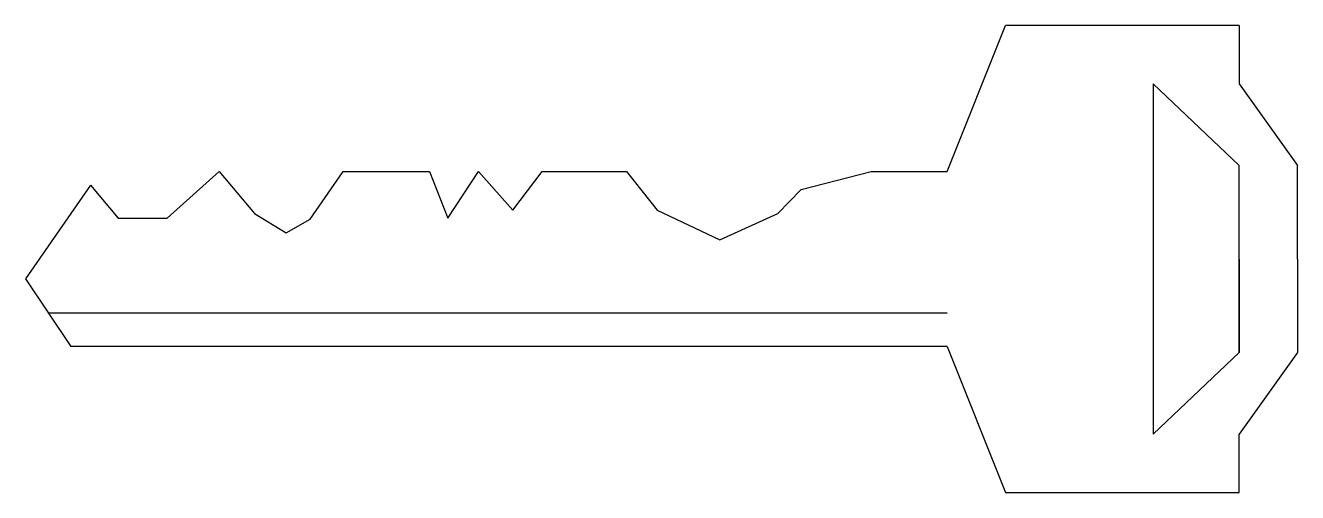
# Model space of a CAD drawing. Header units: millimetres. Extents: x 1408 to 1626, y 2521 to 2777.
# Drawn here: x 1407.7 to 1625.5, y 2697.2 to 2777.2 of the extents above.
import ezdxf

# ---------------------------------------------------------------- set-up
doc = ezdxf.new("R2010")
doc.units = ezdxf.units.MM

msp = doc.modelspace()

# ---------------------------------------------------------------- linework, layer by layer
for p, q in [((1565.5, 2752.24), (1575.5, 2777.24)), ((1615.5, 2777.24), (1575.5, 2777.24)), ((1615.5, 2777.24), (1615.5, 2767.24)), ((1600.81, 2767.24), (1600.81, 2707.24)), ((1615.5, 2753.24), (1600.81, 2767.24)), ((1615.5, 2767.24), (1625.5, 2753.24)), ((1615.5, 2737.24), (1615.5, 2753.24)), ((1625.5, 2737.24), (1625.5, 2753.24)), ((1431.99, 2744.23), (1440.91, 2752.24)), ((1440.91, 2752.24), (1446.94, 2745.01)), ((1456.49, 2744.04), (1462.14, 2752.24)), ((1462.14, 2752.24), (1476.94, 2752.24)), ((1476.94, 2752.24), (1480.06, 2744.24)), ((1480.06, 2744.24), (1485.32, 2752.24)), ((1485.32, 2752.24), (1491.16, 2745.6)), ((1491.16, 2745.6), (1496.22, 2752.24)), ((1496.22, 2752.24), (1510.64, 2752.24)), ((1510.64, 2752.24), (1515.9, 2745.6)), ((1540.53, 2749.17), (1552.53, 2752.24)), ((1552.53, 2752.24), (1565.5, 2752.24)), ((1418.86, 2749.88), (1407.75, 2733.87)), ((1418.86, 2749.88), (1423.63, 2744.23)), ((1536.54, 2745.01), (1540.53, 2749.17)), ((1423.63, 2744.23), (1431.99, 2744.23)), ((1446.94, 2745.01), (1452.4, 2741.7)), ((1452.4, 2741.7), (1456.49, 2744.04)), ((1515.9, 2745.6), (1526.61, 2740.53)), ((1526.61, 2740.53), (1536.54, 2745.01)), ((1615.5, 2737.24), (1615.5, 2721.24)), ((1625.5, 2737.24), (1625.5, 2721.24)), ((1407.75, 2733.87), (1415.5, 2722.24)), ((1565.5, 2727.99, 6), (1411.62, 2727.99, 6)), ((1565.5, 2722.24), (1415.5, 2722.24)), ((1565.5, 2722.24), (1575.5, 2697.24)), ((1615.5, 2721.24), (1600.81, 2707.24)), ((1625.5, 2721.24), (1615.5, 2707.24)), ((1615.5, 2697.24), (1615.5, 2707.24)), ((1575.5, 2697.24), (1615.5, 2697.24))]:
    msp.add_line(p, q)
msp.add_lwpolyline([(1615.5, 2737.24), (1615.5, 2753.24), (1600.81, 2767.24), (1600.81, 2707.24), (1615.5, 2721.24)], close=True)

doc.saveas('drawing.dxf')
